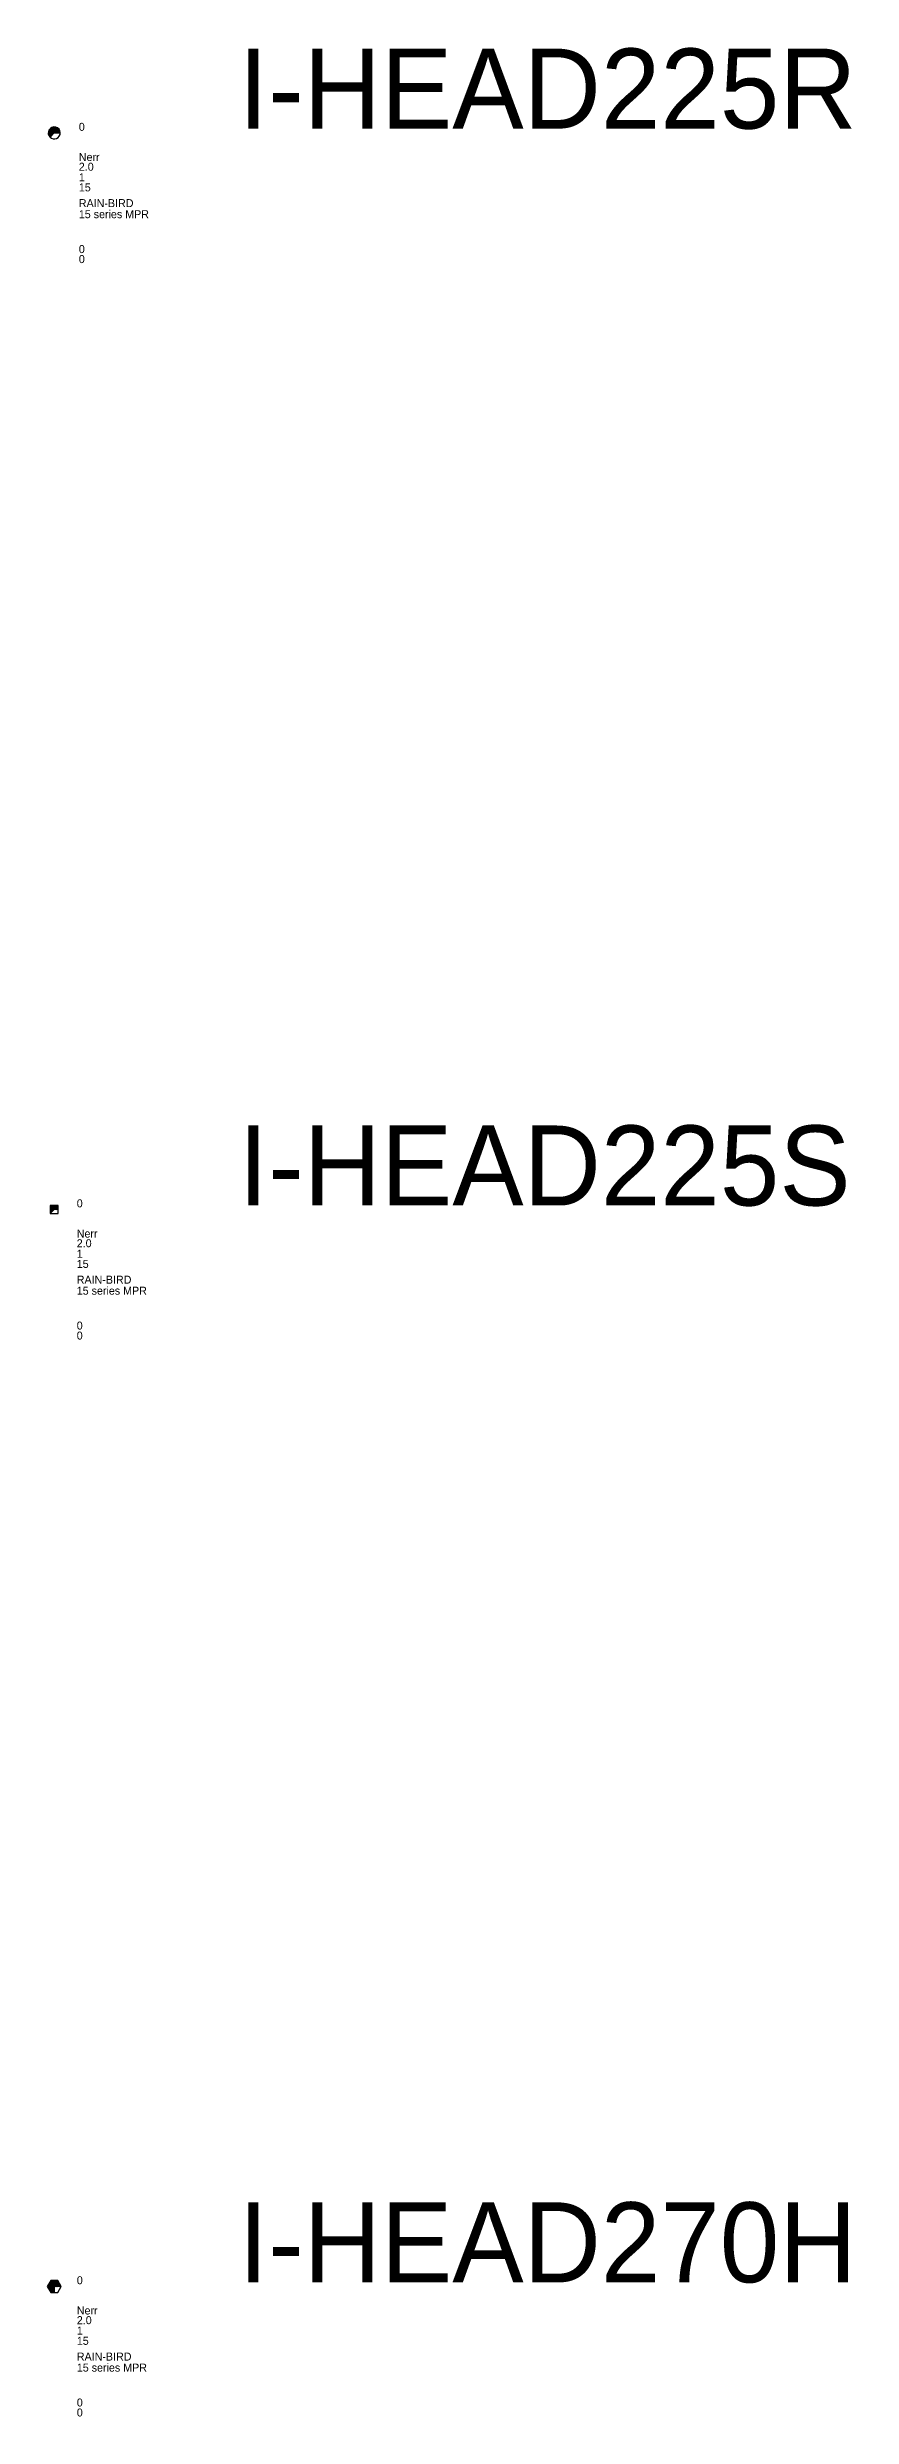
# Model space of a CAD drawing. Extents: x -141445 to -141321, y 26410 to 27069.
# Drawn here: x -141408.01 to -141397.95, y 26702.8 to 26732.41 of the extents above; entities that cross this region are included whole.
import ezdxf

# ---------------------------------------------------------------- set-up
doc = ezdxf.new("R2010")
doc.units = 0
doc.header["$MEASUREMENT"] = 0
doc.layers.get('0').update_dxf_attribs({"linetype": 'CONTINUOUS'})
for name, color, linetype in [('$I-ATT-TEXTDAT', 81, 'CONTINUOUS'), ('$I-ATT-TEXTVIS', 3, 'CONTINUOUS'), ('PEN00', 3, 'CONTINUOUS'), ('PEN000-S', 11, 'CONTINUOUS')]:
    doc.layers.add(name, color=color, linetype=linetype)

# ---------------------------------------------------------------- blocks, each defined once
blk = doc.blocks.new('*X10')
at = {"color": 0}
for p, q in [((10314.81, -15678.17), (10315.32, -15677.66)), ((10314.82, -15678.25), (10315.4, -15677.67)), ((10314.82, -15678.07), (10315.22, -15677.67)), ((10314.84, -15678.32), (10315.47, -15677.69)), ((10314.86, -15678.38), (10315.53, -15677.71)), ((10314.87, -15677.93), (10315.08, -15677.72)), ((10314.9, -15678.44), (10315.59, -15677.75)), ((10314.93, -15678.49), (10315.64, -15677.78)), ((10315.35, -15678.16), (10315.68, -15677.83)), ((10315.44, -15678.16), (10315.72, -15677.88)), ((10315.52, -15678.16), (10315.76, -15677.93)), ((10315.61, -15678.16), (10315.78, -15677.99)), ((10315.7, -15678.16), (10315.8, -15678.06)), ((10315.79, -15678.16), (10315.81, -15678.14))]:
    blk.add_line(p, q, dxfattribs=at)
blk = doc.blocks.new('I-HEAD225R')
at = {"layer": 'PEN00'}
for q in [(-0.053, -0.053), (0.075, 0)]:
    blk.add_line((0, 0), q, dxfattribs=at)
for start, end in [(0, 225), (225, 0)]:
    blk.add_arc((0, 0), 0.075, start, end, dxfattribs=at)
at = {"layer": 'PEN000-S', "xscale": 0.15, "yscale": 0.15, "zscale": 0.15}
blk.add_blockref('*X10', (-1547.297, 2351.725), dxfattribs=at)
at = {"layer": '$I-ATT-TEXTDAT'}
for tag, p in [('ID', (0.307, -0.352)), ('SIZE', (0.307, -0.605)), ('GPM', (0.307, -0.473)), ('RADIUS', (0.307, -0.731)), ('MAKE', (0.307, -0.928)), ('MODEL', (0.307, -1.066)), ('DAT1', (0.307, -1.502)), ('DAT2', (0.307, -1.627))]:
    blk.add_attdef(tag, p, '', height=0.1, dxfattribs=at)
at = {"layer": '$I-ATT-TEXTVIS'}
blk.add_attdef('SEQFLOW', (0.307, 0.026), '', height=0.1, dxfattribs=at)
blk = doc.blocks.new('*X39')
at = {"color": 0}
for p, q in [((10321.1, -15678.69), (10322.06, -15677.73)), ((10321.1, -15678.6), (10321.97, -15677.73)), ((10321.1, -15678.51), (10321.88, -15677.73)), ((10321.1, -15678.42), (10321.79, -15677.73)), ((10321.1, -15678.33), (10321.7, -15677.73)), ((10321.1, -15678.25), (10321.61, -15677.73)), ((10321.1, -15678.16), (10321.53, -15677.73)), ((10321.1, -15678.07), (10321.44, -15677.73)), ((10321.1, -15677.98), (10321.35, -15677.73)), ((10321.1, -15677.89), (10321.26, -15677.73)), ((10321.1, -15677.8), (10321.17, -15677.73)), ((10321.64, -15678.23), (10322.1, -15677.78)), ((10321.73, -15678.23), (10322.1, -15677.86)), ((10321.82, -15678.23), (10322.1, -15677.95)), ((10321.91, -15678.23), (10322.1, -15678.04)), ((10322, -15678.23), (10322.1, -15678.13)), ((10322.09, -15678.23), (10322.1, -15678.22))]:
    blk.add_line(p, q, dxfattribs=at)
blk = doc.blocks.new('I-HEAD225S')
at = {"layer": 'PEN00'}
for p, q in [((0.049, 0.052), (-0.051, 0.052)), ((-0.051, 0.052), (-0.051, -0.048)), ((-0.001, 0.002), (-0.051, -0.048)), ((0.049, 0.002), (-0.001, 0.002)), ((0.049, 0.002), (0.049, 0.052)), ((0.049, -0.048), (0.049, 0.002)), ((-0.051, -0.048), (0.049, -0.048))]:
    blk.add_line(p, q, dxfattribs=at)
at = {"layer": 'PEN000-S', "xscale": 0.1, "yscale": 0.1, "zscale": 0.1}
blk.add_blockref('*X39', (-1032.161, 1567.825), dxfattribs=at)
at = {"layer": '$I-ATT-TEXTDAT'}
for tag, p in [('ID', (0.281, -0.348)), ('SIZE', (0.281, -0.6)), ('GPM', (0.281, -0.469)), ('RADIUS', (0.281, -0.727)), ('MAKE', (0.281, -0.924)), ('MODEL', (0.281, -1.062)), ('DAT1', (0.281, -1.498)), ('DAT2', (0.281, -1.623))]:
    blk.add_attdef(tag, p, '', height=0.1, dxfattribs=at)
at = {"layer": '$I-ATT-TEXTVIS'}
blk.add_attdef('SEQFLOW', (0.281, 0.03), '', height=0.1, dxfattribs=at)
blk = doc.blocks.new('*X24')
at = {"color": 0}
for p, q in [((10313.42, -15675.59), (10313.95, -15675.05)), ((10313.44, -15675.48), (10313.87, -15675.05)), ((10313.45, -15675.64), (10314.04, -15675.05)), ((10313.48, -15675.7), (10314.13, -15675.05)), ((10313.51, -15675.75), (10314.22, -15675.05)), ((10313.55, -15675.81), (10314.28, -15675.08)), ((10313.56, -15675.27), (10313.78, -15675.05)), ((10313.58, -15675.87), (10314.31, -15675.13)), ((10313.61, -15675.92), (10313.97, -15675.56)), ((10313.64, -15675.98), (10313.97, -15675.65)), ((10313.68, -15675.06), (10313.69, -15675.05)), ((10313.68, -15676.03), (10313.97, -15675.74)), ((10313.75, -15676.05), (10313.97, -15675.83)), ((10313.98, -15675.55), (10314.34, -15675.19)), ((10314.07, -15675.55), (10314.38, -15675.25)), ((10314.16, -15675.55), (10314.41, -15675.3)), ((10314.25, -15675.55), (10314.44, -15675.36)), ((10314.34, -15675.55), (10314.47, -15675.41)), ((10314.43, -15675.55), (10314.5, -15675.47)), ((10314.51, -15675.55), (10314.54, -15675.53)), ((10313.84, -15676.05), (10313.97, -15675.91)), ((10313.93, -15676.05), (10313.97, -15676))]:
    blk.add_line(p, q, dxfattribs=at)
blk = doc.blocks.new('I-HEAD270H')
at = {"layer": 'PEN00'}
for p, q in [((-0.043, 0.075), (-0.087, 0)), ((-0.087, 0), (-0.043, -0.075)), ((0.043, 0.075), (-0.043, 0.075)), ((0.087, 0), (0, 0)), ((0, 0), (0, -0.075)), ((0.087, 0), (0.043, 0.075)), ((0.043, -0.075), (0.087, 0)), ((-0.043, -0.075), (0, -0.075)), ((0, -0.075), (0.043, -0.075))]:
    blk.add_line(p, q, dxfattribs=at)
at = {"layer": 'PEN000-S', "xscale": 0.15, "yscale": 0.15, "zscale": 0.15}
blk.add_blockref('*X24', (-1547.096, 2351.332), dxfattribs=at)
at = {"layer": '$I-ATT-TEXTDAT'}
for tag, p in [('ID', (0.282, -0.348)), ('SIZE', (0.282, -0.6)), ('GPM', (0.282, -0.469)), ('RADIUS', (0.282, -0.727)), ('MAKE', (0.282, -0.924)), ('MODEL', (0.282, -1.062)), ('DAT1', (0.282, -1.498)), ('DAT2', (0.282, -1.623))]:
    blk.add_attdef(tag, p, '', height=0.1, dxfattribs=at)
at = {"layer": '$I-ATT-TEXTVIS'}
blk.add_attdef('SEQFLOW', (0.282, 0.03), '', height=0.1, dxfattribs=at)

msp = doc.modelspace()

# ---------------------------------------------------------------- block references
for name, p in [('I-HEAD225R', (-141407.921, 26731.341)), ('I-HEAD225S', (-141407.921, 26717.881)), ('I-HEAD270H', (-141407.921, 26704.42))]:
    msp.add_blockref(name, p).add_auto_attribs({'SEQFLOW': '0', 'ID': 'Nerr', 'GPM': '2.0', 'SIZE': '1', 'RADIUS': '15', 'MAKE': 'RAIN-BIRD', 'MODEL': '15 series MPR', 'DAT1': '0', 'DAT2': '0'})

# ---------------------------------------------------------------- texts
for s, p in [('I-HEAD225R', (-141405.619, 26731.395)), ('I-HEAD225S', (-141405.619, 26717.934)), ('I-HEAD270H', (-141405.619, 26704.474))]:
    msp.add_text(s, height=1).set_placement(p)

doc.saveas('drawing.dxf')
